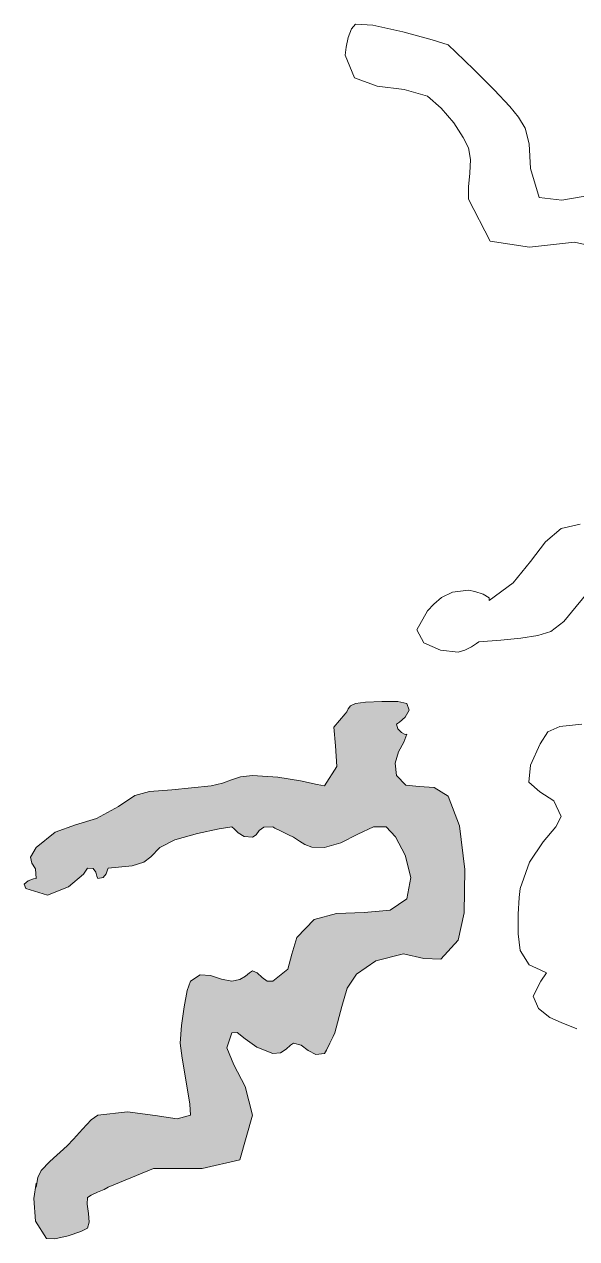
# Model space of a CAD drawing. Header units: inches. Extents: x 18 to 851, y -500 to 848.
# Drawn here: x 608.19 to 613.87, y 346.87 to 359.36 of the extents above; entities that cross this region are included whole.
import ezdxf

# ---------------------------------------------------------------- set-up
doc = ezdxf.new("R2010")
doc.units = ezdxf.units.IN
doc.header["$MEASUREMENT"] = 0
doc.layers.add('Layer 1', color=7, linetype='Continuous')

msp = doc.modelspace()

# ---------------------------------------------------------------- hatches: boundary and pattern name
at = {"layer": 'Layer 1', "true_color": 0xffffff}
msp.add_hatch(color=7, dxfattribs=at).paths.add_polyline_path([(611.49, 352.271), (611.51, 352.291), (611.523, 352.321), (611.547, 352.353), (611.596, 352.376), (611.7, 352.389), (611.868, 352.397), (612.032, 352.396), (612.125, 352.376), (612.149, 352.307), (612.108, 352.236), (612.05, 352.184), (612.02, 352.165), (612.034, 352.114), (612.07, 352.077), (612.107, 352.058), (612.125, 352.059), (612.093, 351.979), (612.04, 351.879), (612.004, 351.763), (612.02, 351.635), (612.116, 351.536), (612.253, 351.522), (612.405, 351.512), (612.549, 351.423), (612.668, 351.119), (612.721, 350.667), (612.715, 350.223), (612.655, 349.941), (612.474, 349.746), (612.3, 349.752), (612.092, 349.8), (611.808, 349.729), (611.609, 349.592), (611.512, 349.448), (611.456, 349.259), (611.385, 348.988), (611.367, 348.951), (611.333, 348.88), (611.299, 348.81), (611.278, 348.776), (611.188, 348.764), (611.11, 348.806), (611.038, 348.86), (610.961, 348.882), (610.929, 348.861), (610.885, 348.819), (610.825, 348.782), (610.749, 348.776), (610.583, 348.841), (610.464, 348.927), (610.381, 348.99), (610.325, 348.988), (610.273, 348.833), (610.348, 348.658), (610.464, 348.436), (610.537, 348.141), (610.409, 347.681), (610.02, 347.591), (609.519, 347.592), (609.055, 347.4), (609.013, 347.376), (608.944, 347.347), (608.878, 347.318), (608.843, 347.294), (608.837, 347.225), (608.85, 347.129), (608.859, 347.038), (608.843, 346.977), (608.772, 346.943), (608.641, 346.9), (608.505, 346.869), (608.42, 346.871), (608.305, 347.051), (608.289, 347.284), (608.312, 347.442), (608.313, 347.4), (608.33, 347.498), (608.365, 347.571), (608.453, 347.664), (608.632, 347.824), (608.698, 347.894), (608.789, 347.996), (608.88, 348.091), (608.949, 348.141), (609.254, 348.174), (609.536, 348.137), (609.763, 348.102), (609.902, 348.141), (609.895, 348.253), (609.856, 348.482), (609.814, 348.727), (609.796, 348.882), (609.809, 349.062), (609.834, 349.256), (609.867, 349.422), (609.902, 349.518), (610, 349.585), (610.108, 349.577), (610.22, 349.539), (610.325, 349.518), (610.409, 349.535), (610.467, 349.571), (610.508, 349.606), (610.537, 349.624), (610.588, 349.604), (610.637, 349.558), (610.688, 349.519), (610.749, 349.518), (610.903, 349.643), (610.943, 349.797), (610.993, 349.97), (611.173, 350.153), (611.401, 350.215), (611.688, 350.224), (611.955, 350.25), (612.125, 350.365), (612.165, 350.585), (612.109, 350.815), (612.009, 351.005), (611.914, 351.106), (611.784, 351.106), (611.622, 351.033), (611.447, 350.943), (611.278, 350.894), (611.15, 350.898), (611.076, 350.924), (611.023, 350.961), (610.961, 351), (610.908, 351.024), (610.832, 351.061), (610.767, 351.094), (610.749, 351.106), (610.655, 351.104), (610.606, 351.068), (610.575, 351.025), (610.537, 351), (610.451, 351.008), (610.39, 351.046), (610.349, 351.088), (610.325, 351.106), (610.195, 351.085), (609.973, 351.039), (609.74, 350.973), (609.584, 350.894), (609.493, 350.8), (609.422, 350.742), (609.3, 350.707), (609.055, 350.683), (609.048, 350.663), (609.034, 350.622), (609.004, 350.585), (608.949, 350.577), (608.937, 350.599), (608.927, 350.641), (608.901, 350.677), (608.843, 350.683), (608.801, 350.62), (608.645, 350.491), (608.43, 350.404), (608.208, 350.471), (608.191, 350.517), (608.231, 350.552), (608.286, 350.572), (608.313, 350.577), (608.307, 350.675), (608.27, 350.734), (608.255, 350.794), (608.313, 350.894), (608.509, 351.051), (608.717, 351.127), (608.935, 351.193), (609.161, 351.318), (609.329, 351.428), (609.479, 351.469), (609.709, 351.487), (610.113, 351.529), (610.229, 351.556), (610.321, 351.591), (610.414, 351.621), (610.537, 351.635), (610.798, 351.618), (611.032, 351.579), (611.204, 351.541), (611.278, 351.529), (611.405, 351.729), (611.393, 351.942), (611.375, 352.134)])

# ---------------------------------------------------------------- linework, layer by layer
at = {"layer": 'Layer 1', "lineweight": 0}
for points in [[(614.243, 357.035), (613.851, 357.124), (613.388, 357.072), (612.982, 357.134), (612.761, 357.564), (612.761, 357.692), (612.774, 357.833), (612.782, 357.972), (612.761, 358.094), (612.706, 358.201), (612.608, 358.35), (612.48, 358.503), (612.337, 358.624), (612.098, 358.694), (611.819, 358.727), (611.589, 358.814), (611.49, 359.047), (611.5, 359.129), (611.523, 359.229), (611.558, 359.317), (611.596, 359.365), (611.775, 359.355), (612.084, 359.287), (612.387, 359.204), (612.549, 359.153), (612.629, 359.078), (612.813, 358.901), (613.023, 358.692), (613.185, 358.518), (613.274, 358.408), (613.341, 358.296), (613.382, 358.136), (613.396, 357.882), (613.485, 357.582), (613.721, 357.555), (614.059, 357.612)], [(613.996, 353.532), (613.868, 353.375), (613.741, 353.221), (613.607, 353.118), (613.473, 353.076), (613.297, 353.048), (613.091, 353.028), (612.867, 353.012), (612.842, 352.995), (612.789, 352.96), (612.723, 352.924), (612.655, 352.906), (612.471, 352.925), (612.302, 353.001), (612.23, 353.135), (612.337, 353.33), (612.402, 353.398), (612.481, 353.467), (612.595, 353.52), (612.761, 353.541), (612.825, 353.529), (612.91, 353.5), (612.974, 353.465), (612.973, 353.436), (613.219, 353.617), (613.398, 353.837), (613.551, 354.041), (613.714, 354.176), (613.908, 354.221)], [(611.49, 352.271), (611.51, 352.291), (611.523, 352.321), (611.547, 352.353), (611.596, 352.376), (611.7, 352.389), (611.868, 352.397), (612.032, 352.396), (612.125, 352.376), (612.149, 352.307), (612.108, 352.236), (612.05, 352.184), (612.02, 352.165), (612.034, 352.114), (612.07, 352.077), (612.107, 352.058), (612.125, 352.059), (612.093, 351.979), (612.04, 351.879), (612.004, 351.763), (612.02, 351.635), (612.116, 351.536), (612.253, 351.522), (612.405, 351.512), (612.549, 351.423), (612.668, 351.119), (612.721, 350.667), (612.715, 350.223), (612.655, 349.941), (612.474, 349.746), (612.3, 349.752), (612.092, 349.8), (611.808, 349.729), (611.609, 349.592), (611.512, 349.448), (611.456, 349.259), (611.385, 348.988), (611.367, 348.951), (611.333, 348.88), (611.299, 348.81), (611.278, 348.776), (611.188, 348.764), (611.11, 348.806), (611.038, 348.86), (610.961, 348.882), (610.929, 348.861), (610.885, 348.819), (610.825, 348.782), (610.749, 348.776), (610.583, 348.841), (610.464, 348.927), (610.381, 348.99), (610.325, 348.988), (610.273, 348.833), (610.348, 348.658), (610.464, 348.436), (610.537, 348.141), (610.409, 347.681), (610.02, 347.591), (609.519, 347.592), (609.055, 347.4), (609.013, 347.376), (608.944, 347.347), (608.878, 347.318), (608.843, 347.294), (608.837, 347.225), (608.85, 347.129), (608.859, 347.038), (608.843, 346.977), (608.772, 346.943), (608.641, 346.9), (608.505, 346.869), (608.42, 346.871), (608.305, 347.051), (608.289, 347.284), (608.312, 347.442), (608.313, 347.4), (608.33, 347.498), (608.365, 347.571), (608.453, 347.664), (608.632, 347.824), (608.698, 347.894), (608.789, 347.996), (608.88, 348.091), (608.949, 348.141), (609.254, 348.174), (609.536, 348.137), (609.763, 348.102), (609.902, 348.141), (609.895, 348.253), (609.856, 348.482), (609.814, 348.727), (609.796, 348.882), (609.809, 349.062), (609.834, 349.256), (609.867, 349.422), (609.902, 349.518), (610, 349.585), (610.108, 349.577), (610.22, 349.539), (610.325, 349.518), (610.409, 349.535), (610.467, 349.571), (610.508, 349.606), (610.537, 349.624), (610.588, 349.604), (610.637, 349.558), (610.688, 349.519), (610.749, 349.518), (610.903, 349.643), (610.943, 349.797), (610.993, 349.97), (611.173, 350.153), (611.401, 350.215), (611.688, 350.224), (611.955, 350.25), (612.125, 350.365), (612.165, 350.585), (612.109, 350.815), (612.009, 351.005), (611.914, 351.106), (611.784, 351.106), (611.622, 351.033), (611.447, 350.943), (611.278, 350.894), (611.15, 350.898), (611.076, 350.924), (611.023, 350.961), (610.961, 351), (610.908, 351.024), (610.832, 351.061), (610.767, 351.094), (610.749, 351.106), (610.655, 351.104), (610.606, 351.068), (610.575, 351.025), (610.537, 351), (610.451, 351.008), (610.39, 351.046), (610.349, 351.088), (610.325, 351.106), (610.195, 351.085), (609.973, 351.039), (609.74, 350.973), (609.584, 350.894), (609.493, 350.8), (609.422, 350.742), (609.3, 350.707), (609.055, 350.683), (609.048, 350.663), (609.034, 350.622), (609.004, 350.585), (608.949, 350.577), (608.937, 350.599), (608.927, 350.641), (608.901, 350.677), (608.843, 350.683), (608.801, 350.62), (608.645, 350.491), (608.43, 350.404), (608.208, 350.471), (608.191, 350.517), (608.231, 350.552), (608.286, 350.572), (608.313, 350.577), (608.307, 350.675), (608.27, 350.734), (608.255, 350.794), (608.313, 350.894), (608.509, 351.051), (608.717, 351.127), (608.935, 351.193), (609.161, 351.318), (609.329, 351.428), (609.479, 351.469), (609.709, 351.487), (610.113, 351.529), (610.229, 351.556), (610.321, 351.591), (610.414, 351.621), (610.537, 351.635), (610.798, 351.618), (611.032, 351.579), (611.204, 351.541), (611.278, 351.529), (611.405, 351.729), (611.393, 351.942), (611.375, 352.134), (611.49, 352.271), (611.49, 352.271)], [(613.873, 349.029), (613.714, 349.094), (613.595, 349.144), (613.478, 349.237), (613.426, 349.365), (613.502, 349.518), (613.562, 349.606), (613.498, 349.636), (613.384, 349.686), (613.29, 349.835), (613.269, 350.007), (613.27, 350.207), (613.28, 350.38), (613.29, 350.471), (613.386, 350.744), (613.528, 350.954), (613.658, 351.107), (613.714, 351.212), (613.639, 351.375), (613.494, 351.468), (613.38, 351.565), (613.396, 351.741), (613.497, 351.961), (613.576, 352.084), (613.698, 352.141), (613.926, 352.165)]]:
    msp.add_lwpolyline(points, dxfattribs=at)

doc.saveas('drawing.dxf')
